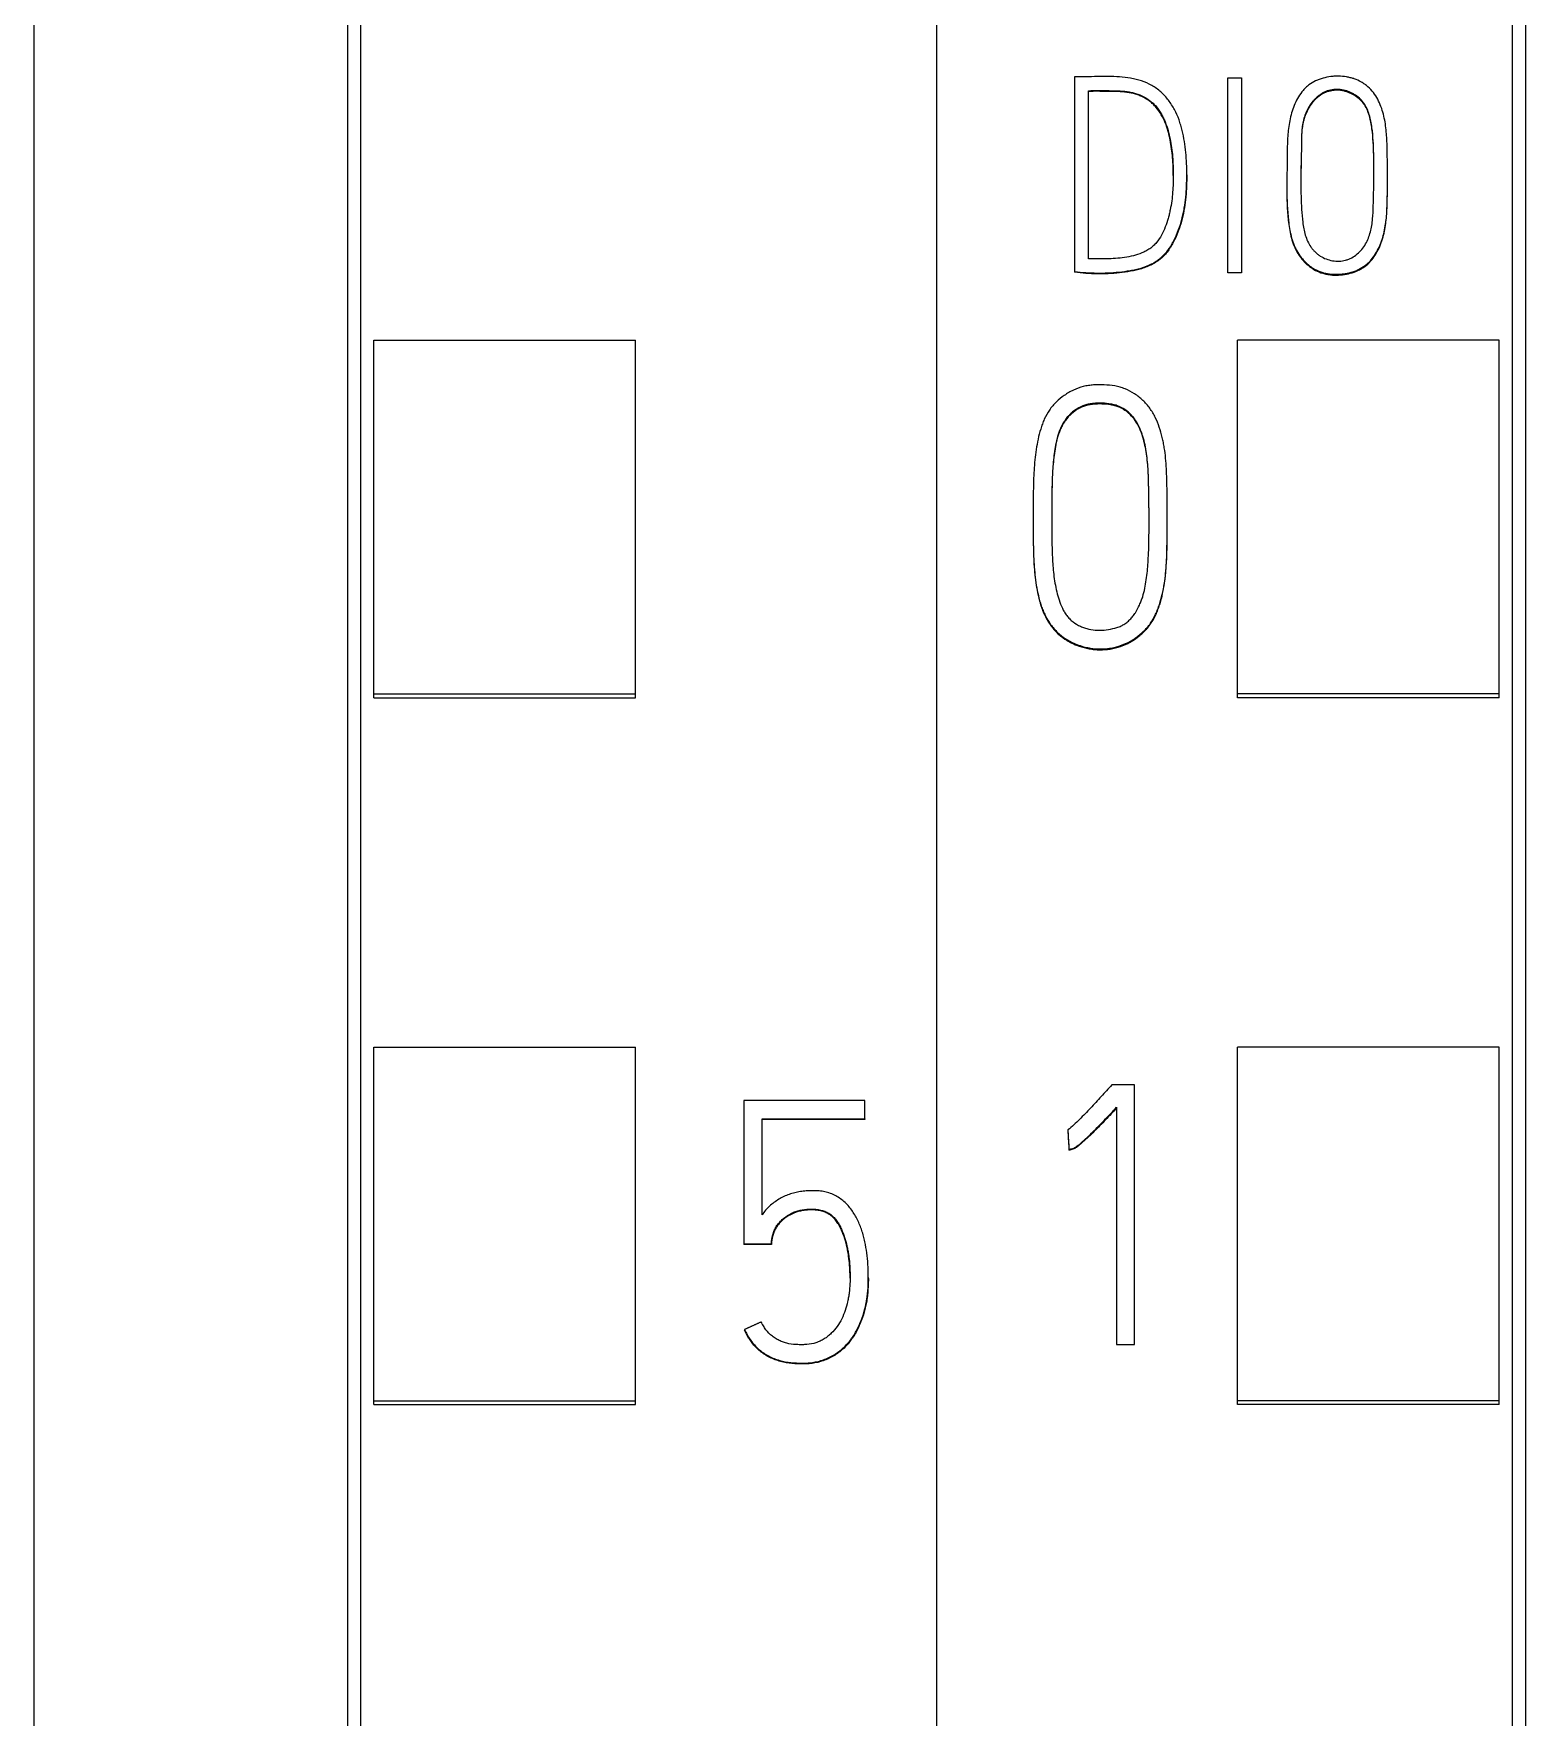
# Model space of a CAD drawing. Header units: millimetres. Extents: x 4134 to 7422, y 1400 to 3585.
# Drawn here: x 6000.95 to 6012.35, y 3330.14 to 3343.01 of the extents above; entities that cross this region are included whole.
import ezdxf

# ---------------------------------------------------------------- set-up
doc = ezdxf.new("R2010")
doc.units = ezdxf.units.MM
doc.layers.add('000-PI-Oprema', color=30, linetype='Continuous', lineweight=5)

# ---------------------------------------------------------------- blocks, each defined once
blk = doc.blocks.new('S7-1500 AI HS - 6ES7531-7NF10-0AB0')
at = {"layer": '000-PI-Oprema', "color": 0, "linetype": 'ByBlock', "lineweight": 0}
for p, q in [((34.8, 134.681), (34.8, 21.262)), ((30.4, 23.585), (30.4, 132.4)), ((30.5, 112.178), (30.5, 114.881)), ((30.5, 114.881), (32.5, 114.881)), ((32.5, 112.178), (32.5, 114.881)), ((30.5, 112.178), (32.5, 112.178)), ((30.5, 112.149), (30.5, 112.178)), ((30.5, 112.149), (32.5, 112.149)), ((32.5, 112.149), (32.5, 112.178)), ((30.5, 106.777), (30.5, 109.479)), ((30.5, 109.479), (32.5, 109.479)), ((32.5, 106.777), (32.5, 109.479)), ((33.327, 109.07), (33.327, 107.976)), ((34.251, 109.07), (33.327, 109.07)), ((34.251, 108.932), (34.251, 109.07)), ((33.466, 108.197), (33.466, 108.932)), ((33.466, 108.932), (34.251, 108.932)), ((34.251, 108.926), (33.466, 108.926)), ((34.251, 108.932), (34.251, 108.926)), ((33.327, 107.976), (33.327, 107.97)), ((33.327, 107.976), (33.538, 107.976)), ((33.538, 107.97), (33.327, 107.97)), ((33.538, 107.976), (33.538, 107.97)), ((34.279, 107.712), (34.279, 107.718)), ((33.333, 107.321), (33.333, 107.315)), ((30.5, 106.749), (30.5, 106.777)), ((30.5, 106.777), (32.5, 106.777)), ((30.5, 106.749), (32.5, 106.749)), ((32.5, 106.749), (32.5, 106.777))]:
    blk.add_line(p, q, dxfattribs=at)
for points, knots in [([(30.3, 23.299), (30.3, 26.64), (30.3, 34.605), (30.3, 47.245), (30.3, 62.731), (30.3, 77.025), (30.3, 91.235), (30.3, 105.802), (30.3, 119.972), (30.3, 129.542), (30.3, 132.586)], [0, 0, 0, 0, 0.091483, 0.21812, 0.346206, 0.515858, 0.610111, 0.736264, 0.916066, 1, 1, 1, 1]), ([(27.9, 129.52), (27.9, 127.497), (27.9, 118.948), (27.9, 105.802), (27.9, 91.235), (27.9, 77.025), (27.9, 62.731), (27.9, 47.245), (27.9, 34.486), (27.9, 25.605), (27.9, 21.348), (27.9, 20.55)], [0, 0, 0, 0, 0.055935, 0.236292, 0.362833, 0.457376, 0.627551, 0.756032, 0.883059, 0.978086, 1, 1, 1, 1]), ([(33.333, 107.321), (33.345, 107.295), (33.359, 107.269), (33.383, 107.233), (33.391, 107.222), (33.41, 107.2), (33.42, 107.189), (33.442, 107.169), (33.453, 107.16), (33.476, 107.143), (33.488, 107.135), (33.513, 107.12), (33.526, 107.113), (33.553, 107.101), (33.566, 107.096), (33.594, 107.087), (33.608, 107.083), (33.636, 107.076), (33.65, 107.073), (33.68, 107.069), (33.694, 107.068), (33.716, 107.066), (33.723, 107.066), (33.738, 107.065), (33.745, 107.065), (33.767, 107.064), (33.782, 107.064), (33.811, 107.065), (33.826, 107.066), (33.855, 107.069), (33.869, 107.072), (33.898, 107.078), (33.912, 107.082), (33.954, 107.095), (33.981, 107.107), (34.02, 107.129), (34.032, 107.137), (34.056, 107.154), (34.067, 107.163), (34.089, 107.182), (34.1, 107.192), (34.12, 107.214), (34.129, 107.225), (34.156, 107.26), (34.172, 107.284), (34.193, 107.322), (34.2, 107.336), (34.212, 107.362), (34.218, 107.376), (34.234, 107.417), (34.243, 107.444), (34.258, 107.5), (34.264, 107.529), (34.27, 107.572), (34.272, 107.586), (34.275, 107.615), (34.276, 107.63), (34.278, 107.674), (34.279, 107.703), (34.278, 107.761), (34.276, 107.819), (34.271, 107.877), (34.263, 107.935), (34.258, 107.963), (34.249, 108.006), (34.245, 108.021), (34.238, 108.049), (34.233, 108.063), (34.22, 108.105), (34.209, 108.132), (34.189, 108.172), (34.182, 108.185), (34.167, 108.21), (34.16, 108.222), (34.134, 108.257), (34.115, 108.279), (34.07, 108.318), (34.046, 108.335), (34.006, 108.354), (33.992, 108.36), (33.964, 108.369), (33.95, 108.372), (33.921, 108.378), (33.906, 108.38), (33.876, 108.382), (33.862, 108.382), (33.832, 108.382), (33.818, 108.381), (33.789, 108.379), (33.774, 108.377), (33.745, 108.373), (33.731, 108.37), (33.702, 108.363), (33.688, 108.358), (33.66, 108.349), (33.646, 108.343), (33.62, 108.331), (33.607, 108.324), (33.582, 108.309), (33.569, 108.3), (33.546, 108.283), (33.534, 108.273), (33.513, 108.253), (33.503, 108.243), (33.484, 108.221), (33.474, 108.209), (33.466, 108.197)], [0, 0, 0, 0, 0.03125, 0.03125, 0.046875, 0.046875, 0.0625, 0.0625, 0.078125, 0.078125, 0.09375, 0.09375, 0.109375, 0.109375, 0.125, 0.125, 0.140625, 0.140625, 0.15625, 0.15625, 0.171875, 0.171875, 0.179687, 0.179687, 0.1875, 0.1875, 0.203125, 0.203125, 0.21875, 0.21875, 0.234375, 0.234375, 0.25, 0.25, 0.28125, 0.28125, 0.296875, 0.296875, 0.3125, 0.3125, 0.328125, 0.328125, 0.34375, 0.34375, 0.375, 0.375, 0.390625, 0.390625, 0.40625, 0.40625, 0.4375, 0.4375, 0.46875, 0.46875, 0.484375, 0.484375, 0.5, 0.5, 0.53125, 0.53125, 0.5625, 0.59375, 0.59375, 0.625, 0.625, 0.640625, 0.640625, 0.65625, 0.65625, 0.6875, 0.6875, 0.703125, 0.703125, 0.71875, 0.71875, 0.75, 0.75, 0.78125, 0.78125, 0.796875, 0.796875, 0.8125, 0.8125, 0.828125, 0.828125, 0.84375, 0.84375, 0.859375, 0.859375, 0.875, 0.875, 0.890625, 0.890625, 0.90625, 0.90625, 0.921875, 0.921875, 0.9375, 0.9375, 0.953125, 0.953125, 0.96875, 0.96875, 0.984375, 0.984375, 1, 1, 1, 1]), ([(33.538, 107.976), (33.539, 107.999), (33.542, 108.022), (33.551, 108.056), (33.555, 108.067), (33.564, 108.088), (33.569, 108.098), (33.582, 108.117), (33.588, 108.127), (33.6, 108.14), (33.604, 108.144), (33.612, 108.153), (33.616, 108.157), (33.637, 108.176), (33.656, 108.189), (33.687, 108.206), (33.697, 108.212), (33.718, 108.221), (33.729, 108.224), (33.762, 108.234), (33.786, 108.238), (33.82, 108.241), (33.832, 108.242), (33.855, 108.241), (33.866, 108.241), (33.901, 108.237), (33.924, 108.233), (33.951, 108.222), (33.957, 108.22), (33.967, 108.215), (33.972, 108.212), (33.987, 108.203), (33.996, 108.196), (34.009, 108.184), (34.013, 108.18), (34.021, 108.172), (34.032, 108.159), (34.042, 108.145), (34.054, 108.125), (34.06, 108.115), (34.07, 108.094), (34.075, 108.084), (34.088, 108.052), (34.096, 108.031), (34.109, 107.987), (34.114, 107.964), (34.121, 107.931), (34.123, 107.919), (34.127, 107.897), (34.132, 107.863), (34.135, 107.829), (34.138, 107.783), (34.139, 107.761), (34.14, 107.693), (34.138, 107.647), (34.131, 107.591), (34.129, 107.579), (34.125, 107.557), (34.123, 107.545), (34.116, 107.511), (34.109, 107.489), (34.095, 107.446), (34.086, 107.424), (34.065, 107.383), (34.053, 107.363), (34.027, 107.326), (34.012, 107.308), (33.987, 107.284), (33.978, 107.276), (33.96, 107.262), (33.951, 107.255), (33.931, 107.243), (33.921, 107.237), (33.9, 107.228), (33.889, 107.223), (33.856, 107.213), (33.833, 107.209), (33.798, 107.206), (33.786, 107.205), (33.763, 107.205), (33.752, 107.205), (33.717, 107.206), (33.694, 107.208), (33.66, 107.215), (33.649, 107.218), (33.627, 107.225), (33.616, 107.229), (33.594, 107.239), (33.584, 107.244), (33.564, 107.256), (33.554, 107.263), (33.527, 107.284), (33.51, 107.3), (33.489, 107.328), (33.483, 107.338), (33.471, 107.358), (33.465, 107.368), (33.46, 107.379)], [0, 0, 0, 0, 0.03125, 0.03125, 0.046875, 0.046875, 0.0625, 0.0625, 0.078125, 0.078125, 0.085937, 0.085937, 0.09375, 0.09375, 0.125, 0.125, 0.140625, 0.140625, 0.15625, 0.15625, 0.1875, 0.1875, 0.203125, 0.203125, 0.21875, 0.21875, 0.25, 0.25, 0.257812, 0.257812, 0.265625, 0.265625, 0.28125, 0.28125, 0.289062, 0.289062, 0.296875, 0.3125, 0.3125, 0.328125, 0.328125, 0.34375, 0.34375, 0.375, 0.375, 0.40625, 0.40625, 0.421875, 0.421875, 0.4375, 0.46875, 0.46875, 0.5, 0.5, 0.5625, 0.5625, 0.578125, 0.578125, 0.59375, 0.59375, 0.625, 0.625, 0.65625, 0.65625, 0.6875, 0.6875, 0.71875, 0.71875, 0.734375, 0.734375, 0.75, 0.75, 0.765625, 0.765625, 0.78125, 0.78125, 0.8125, 0.8125, 0.828125, 0.828125, 0.84375, 0.84375, 0.875, 0.875, 0.890625, 0.890625, 0.90625, 0.90625, 0.921875, 0.921875, 0.9375, 0.9375, 0.96875, 0.96875, 0.984375, 0.984375, 1, 1, 1, 1]), ([(34.139, 107.713), (34.139, 107.718), (34.139, 107.723), (34.139, 107.751), (34.138, 107.773), (34.135, 107.819), (34.133, 107.841), (34.125, 107.909), (34.117, 107.954), (34.097, 108.02), (34.09, 108.042), (34.072, 108.085), (34.062, 108.105), (34.044, 108.135), (34.038, 108.144), (34.023, 108.163), (34.016, 108.172), (33.999, 108.187), (33.99, 108.195), (33.975, 108.204), (33.97, 108.207), (33.959, 108.213), (33.954, 108.215), (33.938, 108.221), (33.927, 108.225), (33.904, 108.23), (33.892, 108.232), (33.869, 108.234), (33.857, 108.235), (33.834, 108.235), (33.823, 108.235), (33.799, 108.233), (33.788, 108.232), (33.765, 108.228), (33.731, 108.22), (33.699, 108.207), (33.668, 108.19), (33.658, 108.184), (33.639, 108.17), (33.63, 108.163), (33.613, 108.148), (33.605, 108.139), (33.593, 108.126), (33.589, 108.121), (33.582, 108.112), (33.579, 108.107), (33.57, 108.093), (33.564, 108.082), (33.555, 108.061), (33.551, 108.05), (33.542, 108.016), (33.539, 107.993), (33.538, 107.97)], [0, 0, 0, 0, 0.013624, 0.013624, 0.075273, 0.075273, 0.136921, 0.136921, 0.260218, 0.260218, 0.321867, 0.321867, 0.383515, 0.383515, 0.414339, 0.414339, 0.445164, 0.445164, 0.475988, 0.475988, 0.4914, 0.4914, 0.506812, 0.506812, 0.537636, 0.537636, 0.568461, 0.568461, 0.599285, 0.599285, 0.630109, 0.630109, 0.660933, 0.660933, 0.691758, 0.753406, 0.753406, 0.78423, 0.78423, 0.815055, 0.815055, 0.845879, 0.845879, 0.861291, 0.861291, 0.876703, 0.876703, 0.907527, 0.907527, 0.938352, 0.938352, 1, 1, 1, 1]), ([(34.279, 107.712), (34.279, 107.69), (34.278, 107.669), (34.276, 107.619), (34.273, 107.59), (34.267, 107.547), (34.265, 107.532), (34.26, 107.504), (34.256, 107.489), (34.246, 107.447), (34.237, 107.419), (34.216, 107.364), (34.204, 107.337), (34.177, 107.285), (34.161, 107.261), (34.135, 107.226), (34.126, 107.214), (34.106, 107.193), (34.096, 107.182), (34.063, 107.152), (34.04, 107.135), (34.002, 107.112), (33.989, 107.105), (33.962, 107.093), (33.948, 107.087), (33.907, 107.073), (33.878, 107.066), (33.834, 107.06), (33.819, 107.059), (33.79, 107.058), (33.775, 107.058), (33.746, 107.059), (33.731, 107.059), (33.702, 107.061), (33.688, 107.062), (33.658, 107.066), (33.644, 107.068), (33.615, 107.075), (33.601, 107.079), (33.573, 107.087), (33.559, 107.093), (33.532, 107.104), (33.519, 107.111), (33.493, 107.126), (33.481, 107.134), (33.457, 107.151), (33.445, 107.161), (33.423, 107.18), (33.413, 107.191), (33.394, 107.213), (33.385, 107.225), (33.359, 107.262), (33.345, 107.288), (33.333, 107.315)], [0, 0, 0, 0, 0.044434, 0.044434, 0.104157, 0.104157, 0.134018, 0.134018, 0.16388, 0.16388, 0.223602, 0.223602, 0.283325, 0.283325, 0.343048, 0.343048, 0.37291, 0.37291, 0.402771, 0.402771, 0.462494, 0.462494, 0.492355, 0.492355, 0.522217, 0.522217, 0.58194, 0.58194, 0.611801, 0.611801, 0.641663, 0.641663, 0.671524, 0.671524, 0.701386, 0.701386, 0.731247, 0.731247, 0.761108, 0.761108, 0.79097, 0.79097, 0.820831, 0.820831, 0.850693, 0.850693, 0.880554, 0.880554, 0.910416, 0.910416, 0.940277, 0.940277, 1, 1, 1, 1])]:
    blk.add_open_spline(points, degree=3, knots=knots, dxfattribs=at)
blk.add_rational_spline([(33.46, 107.379), (33.397, 107.35), (33.333, 107.321)], [0.500000038028, 0.499999961972, 0.500000038028], degree=2, dxfattribs=at)
blk = doc.blocks.new('SIMATIC S7-1500 TM COUNT - 6ES7550-1AA01-0AB0')
at = {"color": 0, "linetype": 'ByBlock', "lineweight": 0}
for p, q in [((0, -12.319), (0, -125.738)), ((4.4, -14.6), (4.4, -123.415)), ((1.055, -30.106), (1.055, -31.593)), ((1.161, -31.496), (1.161, -30.212)), ((2.227, -31.604), (2.227, -30.114)), ((2.227, -30.114), (2.331, -30.114)), ((2.331, -30.114), (2.331, -31.604)), ((1.912, -30.856), (1.912, -30.85)), ((2.677, -30.955), (2.677, -30.961)), ((3.446, -30.932), (3.446, -30.925)), ((1.055, -31.593), (1.055, -31.599)), ((2.331, -31.604), (2.227, -31.604)), ((2.3, -34.822), (2.3, -32.119)), ((4.3, -32.119), (2.3, -32.119)), ((4.3, -34.822), (4.3, -32.119)), ((1.762, -33.416), (1.762, -33.41)), ((0.739, -33.581), (0.739, -33.587)), ((2.3, -34.851), (2.3, -34.822)), ((4.3, -34.822), (2.3, -34.822)), ((4.3, -34.851), (2.3, -34.851)), ((4.3, -34.851), (4.3, -34.822)), ((2.3, -40.223), (2.3, -37.521)), ((4.3, -37.521), (2.3, -37.521)), ((4.3, -40.223), (4.3, -37.521)), ((1.514, -37.81), (1.339, -37.81)), ((1.514, -39.794), (1.514, -37.81)), ((1.375, -37.981), (1.375, -39.794)), ((1.003, -38.154), (1.003, -38.16)), ((1.012, -38.301), (1.012, -38.308)), ((1.375, -39.794), (1.514, -39.794)), ((2.3, -40.251), (2.3, -40.223)), ((4.3, -40.223), (2.3, -40.223)), ((4.3, -40.251), (2.3, -40.251)), ((4.3, -40.251), (4.3, -40.223))]:
    blk.add_line(p, q, dxfattribs=at)
for points in [[(1.003, -38.154, 0), (1.004, -38.157, 0), (1.004, -38.16, 0), (1.004, -38.163, 0), (1.004, -38.166, 0), (1.004, -38.169, 0), (1.004, -38.172, 0), (1.005, -38.175, 0), (1.005, -38.178, 0), (1.005, -38.181, 0), (1.005, -38.184, 0), (1.005, -38.187, 0), (1.005, -38.19, 0), (1.006, -38.193, 0), (1.006, -38.195, 0), (1.006, -38.198, 0), (1.006, -38.201, 0), (1.006, -38.204, 0), (1.006, -38.207, 0), (1.007, -38.21, 0), (1.007, -38.213, 0), (1.007, -38.216, 0), (1.007, -38.219, 0), (1.007, -38.222, 0), (1.008, -38.225, 0), (1.008, -38.228, 0), (1.008, -38.231, 0), (1.008, -38.234, 0), (1.008, -38.237, 0), (1.008, -38.24, 0), (1.009, -38.243, 0), (1.009, -38.245, 0), (1.009, -38.248, 0), (1.009, -38.251, 0), (1.009, -38.254, 0), (1.009, -38.257, 0), (1.01, -38.26, 0), (1.01, -38.263, 0), (1.01, -38.266, 0), (1.01, -38.269, 0), (1.01, -38.272, 0), (1.01, -38.275, 0), (1.011, -38.278, 0), (1.011, -38.281, 0), (1.011, -38.284, 0), (1.011, -38.287, 0), (1.011, -38.29, 0), (1.012, -38.293, 0), (1.012, -38.295, 0), (1.012, -38.298, 0), (1.012, -38.301, 0)], [(1.003, -38.16, 0), (1.004, -38.163, 0), (1.004, -38.166, 0), (1.004, -38.169, 0), (1.004, -38.172, 0), (1.004, -38.175, 0), (1.004, -38.178, 0), (1.005, -38.181, 0), (1.005, -38.184, 0), (1.005, -38.187, 0), (1.005, -38.19, 0), (1.005, -38.193, 0), (1.005, -38.196, 0), (1.006, -38.199, 0), (1.006, -38.202, 0), (1.006, -38.205, 0), (1.006, -38.208, 0), (1.006, -38.21, 0), (1.006, -38.213, 0), (1.007, -38.216, 0), (1.007, -38.219, 0), (1.007, -38.222, 0), (1.007, -38.225, 0), (1.007, -38.228, 0), (1.008, -38.231, 0), (1.008, -38.234, 0), (1.008, -38.237, 0), (1.008, -38.24, 0), (1.008, -38.243, 0), (1.008, -38.246, 0), (1.009, -38.249, 0), (1.009, -38.252, 0), (1.009, -38.255, 0), (1.009, -38.258, 0), (1.009, -38.26, 0), (1.009, -38.263, 0), (1.01, -38.266, 0), (1.01, -38.269, 0), (1.01, -38.272, 0), (1.01, -38.275, 0), (1.01, -38.278, 0), (1.01, -38.281, 0), (1.011, -38.284, 0), (1.011, -38.287, 0), (1.011, -38.29, 0), (1.011, -38.293, 0), (1.011, -38.296, 0), (1.012, -38.299, 0), (1.012, -38.302, 0), (1.012, -38.305, 0), (1.012, -38.308, 0)]]:
    blk.add_polyline3d(points, dxfattribs=at)
for points, knots in [([(4.5, -14.414), (4.5, -17.458), (4.5, -27.028), (4.5, -41.198), (4.5, -55.765), (4.5, -69.975), (4.5, -84.269), (4.5, -99.755), (4.5, -112.395), (4.5, -120.36), (4.5, -123.701)], [0, 0, 0, 0, 0.083934, 0.263736, 0.389889, 0.484142, 0.653794, 0.78188, 0.908517, 1, 1, 1, 1]), ([(1.055, -31.593), (1.112, -31.601), (1.169, -31.605), (1.282, -31.606), (1.338, -31.604), (1.423, -31.595), (1.451, -31.591), (1.493, -31.584), (1.507, -31.581), (1.535, -31.575), (1.549, -31.572), (1.59, -31.559), (1.617, -31.549), (1.655, -31.53), (1.667, -31.523), (1.685, -31.511), (1.691, -31.507), (1.703, -31.498), (1.708, -31.494), (1.736, -31.47), (1.755, -31.449), (1.78, -31.415), (1.788, -31.402), (1.803, -31.378), (1.809, -31.365), (1.842, -31.301), (1.861, -31.248), (1.879, -31.179), (1.882, -31.165), (1.888, -31.137), (1.896, -31.095), (1.902, -31.053), (1.91, -30.968), (1.912, -30.912), (1.913, -30.826), (1.912, -30.798), (1.91, -30.741), (1.908, -30.713), (1.902, -30.656), (1.899, -30.628), (1.89, -30.572), (1.884, -30.544), (1.874, -30.503), (1.87, -30.489), (1.862, -30.461), (1.858, -30.448), (1.843, -30.408), (1.832, -30.382), (1.812, -30.344), (1.804, -30.332), (1.789, -30.308), (1.781, -30.296), (1.755, -30.262), (1.736, -30.241), (1.704, -30.212), (1.692, -30.203), (1.669, -30.186), (1.657, -30.179), (1.62, -30.158), (1.594, -30.147), (1.553, -30.133), (1.539, -30.129), (1.511, -30.122), (1.497, -30.12), (1.455, -30.112), (1.427, -30.109), (1.37, -30.105), (1.342, -30.104), (1.284, -30.104), (1.256, -30.104), (1.199, -30.105), (1.17, -30.105), (1.113, -30.105), (1.084, -30.105), (1.055, -30.106)], [0, 0, 0, 0, 0.0625, 0.0625, 0.125, 0.125, 0.15625, 0.15625, 0.171875, 0.171875, 0.1875, 0.1875, 0.21875, 0.21875, 0.234375, 0.234375, 0.242188, 0.242188, 0.25, 0.25, 0.28125, 0.28125, 0.296875, 0.296875, 0.3125, 0.3125, 0.375, 0.375, 0.390625, 0.390625, 0.40625, 0.4375, 0.4375, 0.5, 0.5, 0.53125, 0.53125, 0.5625, 0.5625, 0.59375, 0.59375, 0.625, 0.625, 0.640625, 0.640625, 0.65625, 0.65625, 0.6875, 0.6875, 0.703125, 0.703125, 0.71875, 0.71875, 0.75, 0.75, 0.765625, 0.765625, 0.78125, 0.78125, 0.8125, 0.8125, 0.828125, 0.828125, 0.84375, 0.84375, 0.875, 0.875, 0.90625, 0.90625, 0.9375, 0.9375, 0.96875, 0.96875, 1, 1, 1, 1]), ([(3.191, -30.121), (3.211, -30.128), (3.229, -30.136), (3.256, -30.152), (3.264, -30.157), (3.281, -30.169), (3.289, -30.175), (3.312, -30.196), (3.326, -30.211), (3.351, -30.243), (3.362, -30.26), (3.381, -30.296), (3.389, -30.315), (3.404, -30.353), (3.41, -30.372), (3.425, -30.431), (3.438, -30.511), (3.442, -30.59), (3.444, -30.67), (3.445, -30.71), (3.446, -30.791), (3.446, -30.831), (3.446, -30.911), (3.446, -30.951), (3.445, -31.031), (3.444, -31.071), (3.441, -31.151), (3.438, -31.191), (3.429, -31.251), (3.425, -31.27), (3.417, -31.31), (3.412, -31.329), (3.399, -31.367), (3.392, -31.386), (3.376, -31.423), (3.366, -31.441), (3.345, -31.475), (3.334, -31.491), (3.314, -31.513), (3.307, -31.521), (3.292, -31.535), (3.284, -31.541), (3.26, -31.559), (3.243, -31.57), (3.216, -31.583), (3.206, -31.587), (3.187, -31.594), (3.178, -31.597), (3.149, -31.605), (3.129, -31.609), (3.099, -31.613), (3.089, -31.614), (3.068, -31.615), (3.038, -31.616), (3.008, -31.613), (2.978, -31.608), (2.968, -31.606), (2.949, -31.601), (2.939, -31.598), (2.911, -31.587), (2.893, -31.578), (2.867, -31.562), (2.859, -31.556), (2.843, -31.543), (2.827, -31.531), (2.813, -31.516), (2.799, -31.502), (2.793, -31.494), (2.774, -31.47), (2.763, -31.453), (2.748, -31.427), (2.744, -31.418), (2.735, -31.4), (2.731, -31.39), (2.721, -31.362), (2.715, -31.343), (2.7, -31.285), (2.694, -31.245), (2.68, -31.125), (2.677, -31.045), (2.677, -30.885), (2.679, -30.805), (2.68, -30.685), (2.68, -30.645), (2.683, -30.565), (2.686, -30.525), (2.695, -30.466), (2.699, -30.446), (2.707, -30.407), (2.712, -30.387), (2.724, -30.349), (2.731, -30.33), (2.747, -30.294), (2.756, -30.275), (2.777, -30.241), (2.789, -30.225), (2.808, -30.202), (2.815, -30.194), (2.83, -30.18), (2.838, -30.174), (2.861, -30.156), (2.879, -30.146), (2.906, -30.133), (2.915, -30.129), (2.934, -30.122), (2.944, -30.119), (2.973, -30.111), (2.993, -30.107), (3.023, -30.103), (3.033, -30.102), (3.053, -30.101), (3.063, -30.101), (3.093, -30.101), (3.113, -30.103), (3.143, -30.108), (3.152, -30.11), (3.167, -30.114), (3.174, -30.116), (3.182, -30.118), (3.187, -30.119), (3.189, -30.12), (3.191, -30.121)], [0, 0, 0, 0, 0.015625, 0.015625, 0.023438, 0.023438, 0.03125, 0.03125, 0.046875, 0.046875, 0.0625, 0.0625, 0.078125, 0.078125, 0.09375, 0.09375, 0.125, 0.15625, 0.15625, 0.1875, 0.1875, 0.21875, 0.21875, 0.25, 0.25, 0.28125, 0.28125, 0.3125, 0.3125, 0.328125, 0.328125, 0.34375, 0.34375, 0.359375, 0.359375, 0.375, 0.375, 0.390625, 0.390625, 0.398438, 0.398438, 0.40625, 0.40625, 0.421875, 0.421875, 0.429688, 0.429688, 0.4375, 0.4375, 0.453125, 0.453125, 0.460938, 0.460938, 0.46875, 0.484375, 0.484375, 0.492188, 0.492188, 0.5, 0.5, 0.515625, 0.515625, 0.523438, 0.523438, 0.53125, 0.539063, 0.539063, 0.546875, 0.546875, 0.5625, 0.5625, 0.570313, 0.570313, 0.578125, 0.578125, 0.59375, 0.59375, 0.625, 0.625, 0.6875, 0.6875, 0.75, 0.75, 0.78125, 0.78125, 0.8125, 0.8125, 0.828125, 0.828125, 0.84375, 0.84375, 0.859375, 0.859375, 0.875, 0.875, 0.890625, 0.890625, 0.898438, 0.898438, 0.90625, 0.90625, 0.921875, 0.921875, 0.929687, 0.929687, 0.9375, 0.9375, 0.953125, 0.953125, 0.960937, 0.960937, 0.96875, 0.96875, 0.984375, 0.984375, 0.992187, 0.992187, 0.996094, 0.998047, 0.998047, 1, 1, 1, 1]), ([(1.161, -30.212), (1.207, -30.21), (1.253, -30.21), (1.311, -30.211), (1.322, -30.212), (1.345, -30.212), (1.38, -30.213), (1.414, -30.214), (1.448, -30.218), (1.46, -30.219), (1.482, -30.223), (1.494, -30.226), (1.527, -30.234), (1.548, -30.242), (1.59, -30.261), (1.61, -30.272), (1.637, -30.293), (1.646, -30.3), (1.663, -30.316), (1.671, -30.324), (1.693, -30.351), (1.706, -30.37), (1.723, -30.399), (1.728, -30.409), (1.738, -30.43), (1.743, -30.44), (1.764, -30.493), (1.776, -30.537), (1.789, -30.604), (1.793, -30.626), (1.799, -30.672), (1.802, -30.694), (1.807, -30.762), (1.809, -30.807), (1.809, -30.875), (1.809, -30.897), (1.807, -30.942), (1.806, -30.965), (1.801, -31.032), (1.795, -31.077), (1.783, -31.133), (1.781, -31.144), (1.776, -31.166), (1.773, -31.177), (1.763, -31.21), (1.756, -31.232), (1.739, -31.275), (1.73, -31.296), (1.708, -31.336), (1.695, -31.355), (1.677, -31.378), (1.673, -31.382), (1.665, -31.39), (1.661, -31.394), (1.648, -31.406), (1.639, -31.413), (1.621, -31.426), (1.611, -31.432), (1.59, -31.443), (1.58, -31.448), (1.548, -31.461), (1.526, -31.468), (1.482, -31.479), (1.459, -31.483), (1.414, -31.49), (1.391, -31.492), (1.345, -31.496), (1.322, -31.497), (1.276, -31.498), (1.253, -31.498), (1.207, -31.498), (1.184, -31.497), (1.161, -31.496)], [0, 0, 0, 0, 0.0625, 0.0625, 0.078125, 0.078125, 0.09375, 0.125, 0.125, 0.140625, 0.140625, 0.15625, 0.15625, 0.1875, 0.1875, 0.21875, 0.21875, 0.234375, 0.234375, 0.25, 0.25, 0.28125, 0.28125, 0.296875, 0.296875, 0.3125, 0.3125, 0.375, 0.375, 0.40625, 0.40625, 0.4375, 0.4375, 0.5, 0.5, 0.53125, 0.53125, 0.5625, 0.5625, 0.625, 0.625, 0.640625, 0.640625, 0.65625, 0.65625, 0.6875, 0.6875, 0.71875, 0.71875, 0.75, 0.75, 0.757813, 0.757813, 0.765625, 0.765625, 0.78125, 0.78125, 0.796875, 0.796875, 0.8125, 0.8125, 0.84375, 0.84375, 0.875, 0.875, 0.90625, 0.90625, 0.9375, 0.9375, 0.96875, 0.96875, 1, 1, 1, 1]), ([(1.809, -30.86), (1.809, -30.838), (1.809, -30.815), (1.807, -30.77), (1.806, -30.747), (1.802, -30.702), (1.799, -30.679), (1.793, -30.634), (1.79, -30.612), (1.781, -30.567), (1.776, -30.545), (1.763, -30.501), (1.756, -30.479), (1.739, -30.437), (1.729, -30.416), (1.706, -30.376), (1.693, -30.357), (1.671, -30.331), (1.663, -30.323), (1.647, -30.307), (1.638, -30.299), (1.61, -30.279), (1.59, -30.267), (1.559, -30.253), (1.548, -30.248), (1.527, -30.241), (1.516, -30.237), (1.483, -30.229), (1.46, -30.225), (1.415, -30.22), (1.391, -30.219), (1.357, -30.218), (1.345, -30.218), (1.322, -30.218), (1.311, -30.218), (1.253, -30.217), (1.208, -30.216), (1.161, -30.218)], [0, 0, 0, 0, 0.061092, 0.061092, 0.123686, 0.123686, 0.186279, 0.186279, 0.248873, 0.248873, 0.311467, 0.311467, 0.374061, 0.374061, 0.436655, 0.436655, 0.499249, 0.499249, 0.530546, 0.530546, 0.561843, 0.561843, 0.624437, 0.624437, 0.655734, 0.655734, 0.687031, 0.687031, 0.749624, 0.749624, 0.812218, 0.812218, 0.843515, 0.843515, 0.874812, 0.874812, 1, 1, 1, 1]), ([(3.265, -30.307), (3.275, -30.321), (3.283, -30.335), (3.297, -30.365), (3.303, -30.381), (3.312, -30.413), (3.316, -30.429), (3.323, -30.462), (3.325, -30.479), (3.332, -30.528), (3.335, -30.561), (3.339, -30.627), (3.34, -30.661), (3.342, -30.76), (3.342, -30.827), (3.341, -30.96), (3.34, -31.026), (3.337, -31.126), (3.335, -31.159), (3.331, -31.209), (3.329, -31.225), (3.323, -31.258), (3.32, -31.275), (3.311, -31.307), (3.306, -31.323), (3.294, -31.354), (3.287, -31.369), (3.27, -31.398), (3.26, -31.412), (3.239, -31.437), (3.227, -31.449), (3.201, -31.471), (3.188, -31.481), (3.166, -31.493), (3.158, -31.496), (3.142, -31.503), (3.134, -31.505), (3.11, -31.512), (3.093, -31.514), (3.059, -31.515), (3.043, -31.514), (3.009, -31.508), (2.993, -31.504), (2.962, -31.492), (2.947, -31.484), (2.926, -31.471), (2.919, -31.466), (2.905, -31.455), (2.893, -31.444), (2.881, -31.432), (2.87, -31.419), (2.865, -31.413), (2.851, -31.392), (2.843, -31.378), (2.829, -31.347), (2.823, -31.331), (2.809, -31.283), (2.803, -31.251), (2.79, -31.152), (2.787, -31.086), (2.784, -30.953), (2.784, -30.887), (2.786, -30.754), (2.788, -30.688), (2.789, -30.605), (2.789, -30.588), (2.79, -30.555), (2.79, -30.538), (2.794, -30.489), (2.798, -30.456), (2.81, -30.416), (2.813, -30.408), (2.818, -30.393), (2.821, -30.385), (2.831, -30.362), (2.839, -30.348), (2.856, -30.32), (2.865, -30.306), (2.881, -30.287), (2.887, -30.281), (2.899, -30.269), (2.911, -30.257), (2.924, -30.247), (2.938, -30.238), (2.945, -30.233), (2.967, -30.221), (2.982, -30.215), (3.014, -30.206), (3.031, -30.203), (3.064, -30.202), (3.081, -30.203), (3.114, -30.208), (3.131, -30.212), (3.154, -30.221), (3.162, -30.224), (3.177, -30.232), (3.184, -30.236), (3.206, -30.248), (3.219, -30.258), (3.238, -30.275), (3.243, -30.281), (3.252, -30.29), (3.255, -30.294), (3.26, -30.3), (3.262, -30.303), (3.265, -30.307)], [0, 0, 0, 0, 0.015625, 0.015625, 0.03125, 0.03125, 0.046875, 0.046875, 0.0625, 0.0625, 0.09375, 0.09375, 0.125, 0.125, 0.1875, 0.1875, 0.25, 0.25, 0.28125, 0.28125, 0.296875, 0.296875, 0.3125, 0.3125, 0.328125, 0.328125, 0.34375, 0.34375, 0.359375, 0.359375, 0.375, 0.375, 0.390625, 0.390625, 0.398437, 0.398437, 0.40625, 0.40625, 0.421875, 0.421875, 0.4375, 0.4375, 0.453125, 0.453125, 0.46875, 0.46875, 0.476562, 0.476562, 0.484375, 0.492187, 0.492187, 0.5, 0.5, 0.515625, 0.515625, 0.53125, 0.53125, 0.5625, 0.5625, 0.625, 0.625, 0.6875, 0.6875, 0.75, 0.75, 0.765625, 0.765625, 0.78125, 0.78125, 0.8125, 0.8125, 0.820312, 0.820312, 0.828125, 0.828125, 0.84375, 0.84375, 0.859375, 0.859375, 0.867187, 0.867187, 0.875, 0.882812, 0.882812, 0.890625, 0.890625, 0.90625, 0.90625, 0.921875, 0.921875, 0.9375, 0.9375, 0.953125, 0.953125, 0.960937, 0.960937, 0.96875, 0.96875, 0.984375, 0.984375, 0.992188, 0.992188, 0.996094, 0.996094, 1, 1, 1, 1]), ([(3.265, -30.313), (3.255, -30.3), (3.244, -30.287), (3.226, -30.271), (3.22, -30.265), (3.206, -30.256), (3.199, -30.251), (3.178, -30.238), (3.163, -30.231), (3.14, -30.222), (3.132, -30.219), (3.116, -30.215), (3.108, -30.213), (3.083, -30.209), (3.067, -30.208), (3.042, -30.209), (3.034, -30.21), (3.017, -30.212), (3.009, -30.214), (2.993, -30.218), (2.985, -30.22), (2.97, -30.226), (2.962, -30.23), (2.94, -30.241), (2.927, -30.251), (2.908, -30.267), (2.901, -30.272), (2.89, -30.284), (2.884, -30.29), (2.868, -30.309), (2.858, -30.322), (2.841, -30.35), (2.833, -30.365), (2.82, -30.395), (2.814, -30.41), (2.807, -30.434), (2.805, -30.442), (2.801, -30.458), (2.799, -30.466), (2.795, -30.491), (2.789, -30.54), (2.789, -30.589), (2.788, -30.654), (2.788, -30.687), (2.786, -30.753), (2.785, -30.785), (2.784, -30.846), (2.784, -30.874), (2.784, -30.903)], [0, 0, 0, 0, 0.046038, 0.046038, 0.069058, 0.069058, 0.092077, 0.092077, 0.138115, 0.138115, 0.161134, 0.161134, 0.184154, 0.184154, 0.230192, 0.230192, 0.253211, 0.253211, 0.27623, 0.27623, 0.29925, 0.29925, 0.322269, 0.322269, 0.368307, 0.368307, 0.391326, 0.391326, 0.414346, 0.414346, 0.460384, 0.460384, 0.506422, 0.506422, 0.552461, 0.552461, 0.57548, 0.57548, 0.598499, 0.598499, 0.644538, 0.736614, 0.736614, 0.828691, 0.828691, 0.920768, 0.920768, 1, 1, 1, 1]), ([(3.342, -30.831), (3.342, -30.789), (3.342, -30.747), (3.34, -30.671), (3.339, -30.638), (3.335, -30.571), (3.332, -30.537), (3.323, -30.47), (3.318, -30.437), (3.303, -30.388), (3.297, -30.372), (3.287, -30.349), (3.281, -30.338), (3.273, -30.325), (3.27, -30.32), (3.267, -30.317), (3.266, -30.315), (3.265, -30.313)], [0, 0, 0, 0, 0.238095, 0.238095, 0.428571, 0.428571, 0.619048, 0.619048, 0.809524, 0.809524, 0.904762, 0.904762, 0.952381, 0.97619, 0.988095, 0.988095, 1, 1, 1, 1]), ([(1.912, -30.856), (1.912, -30.912), (1.91, -30.968), (1.9, -31.08), (1.891, -31.136), (1.874, -31.205), (1.87, -31.219), (1.862, -31.246), (1.857, -31.26), (1.842, -31.301), (1.831, -31.327), (1.812, -31.366), (1.806, -31.378), (1.791, -31.403), (1.783, -31.416), (1.759, -31.451), (1.74, -31.472), (1.713, -31.496), (1.707, -31.501), (1.696, -31.51), (1.678, -31.522), (1.66, -31.533), (1.634, -31.546), (1.621, -31.552), (1.594, -31.563), (1.58, -31.568), (1.539, -31.581), (1.511, -31.587), (1.455, -31.597), (1.427, -31.601), (1.37, -31.607), (1.341, -31.609), (1.284, -31.612), (1.255, -31.612), (1.17, -31.611), (1.112, -31.607), (1.055, -31.599)], [0, 0, 0, 0, 0.124069, 0.124069, 0.249202, 0.249202, 0.280486, 0.280486, 0.311769, 0.311769, 0.374335, 0.374335, 0.405618, 0.405618, 0.436902, 0.436902, 0.499468, 0.499468, 0.51511, 0.51511, 0.530751, 0.562035, 0.562035, 0.593318, 0.593318, 0.624601, 0.624601, 0.687168, 0.687168, 0.749734, 0.749734, 0.812301, 0.812301, 0.874867, 0.874867, 1, 1, 1, 1]), ([(2.677, -30.961), (2.677, -30.967), (2.677, -30.973), (2.677, -31.02), (2.678, -31.06), (2.682, -31.14), (2.685, -31.18), (2.693, -31.24), (2.696, -31.26), (2.703, -31.299), (2.707, -31.319), (2.723, -31.377), (2.737, -31.415), (2.762, -31.458), (2.768, -31.467), (2.78, -31.483), (2.786, -31.491), (2.805, -31.514), (2.819, -31.529), (2.841, -31.548), (2.849, -31.555), (2.866, -31.567), (2.874, -31.572), (2.9, -31.588), (2.918, -31.596), (2.947, -31.606), (2.957, -31.609), (2.977, -31.614), (2.987, -31.616), (3.017, -31.62), (3.037, -31.622), (3.078, -31.621), (3.098, -31.62), (3.138, -31.614), (3.157, -31.609), (3.196, -31.597), (3.215, -31.59), (3.242, -31.576), (3.251, -31.571), (3.268, -31.56), (3.276, -31.554), (3.3, -31.535), (3.314, -31.52), (3.339, -31.489), (3.351, -31.472), (3.371, -31.438), (3.38, -31.42), (3.396, -31.383), (3.403, -31.364), (3.414, -31.325), (3.419, -31.306), (3.427, -31.267), (3.437, -31.208), (3.441, -31.148), (3.445, -31.069), (3.445, -31.029), (3.446, -30.97), (3.446, -30.951), (3.446, -30.932)], [0, 0, 0, 0, 0.010152, 0.010152, 0.078514, 0.078514, 0.146876, 0.146876, 0.181057, 0.181057, 0.215238, 0.215238, 0.2836, 0.2836, 0.30069, 0.30069, 0.317781, 0.317781, 0.351962, 0.351962, 0.369053, 0.369053, 0.386143, 0.386143, 0.420324, 0.420324, 0.437415, 0.437415, 0.454505, 0.454505, 0.488686, 0.488686, 0.522867, 0.522867, 0.557048, 0.557048, 0.591229, 0.591229, 0.60832, 0.60832, 0.62541, 0.62541, 0.659591, 0.659591, 0.693772, 0.693772, 0.727953, 0.727953, 0.762134, 0.762134, 0.796315, 0.796315, 0.830496, 0.898858, 0.898858, 0.96722, 0.96722, 1, 1, 1, 1]), ([(1.281, -32.46), (1.309, -32.461), (1.336, -32.464), (1.376, -32.471), (1.389, -32.474), (1.415, -32.481), (1.428, -32.486), (1.466, -32.501), (1.49, -32.513), (1.524, -32.535), (1.535, -32.543), (1.556, -32.56), (1.567, -32.569), (1.596, -32.597), (1.614, -32.617), (1.638, -32.65), (1.645, -32.662), (1.659, -32.685), (1.666, -32.697), (1.684, -32.733), (1.694, -32.758), (1.711, -32.809), (1.718, -32.835), (1.728, -32.875), (1.731, -32.888), (1.736, -32.914), (1.743, -32.954), (1.748, -32.994), (1.756, -33.074), (1.758, -33.127), (1.763, -33.288), (1.762, -33.395), (1.762, -33.609), (1.763, -33.716), (1.755, -33.849), (1.753, -33.876), (1.748, -33.929), (1.745, -33.956), (1.732, -34.035), (1.72, -34.087), (1.699, -34.151), (1.695, -34.163), (1.685, -34.188), (1.68, -34.201), (1.663, -34.237), (1.65, -34.26), (1.627, -34.293), (1.619, -34.304), (1.601, -34.324), (1.592, -34.334), (1.563, -34.362), (1.542, -34.379), (1.509, -34.402), (1.498, -34.409), (1.475, -34.423), (1.463, -34.429), (1.426, -34.446), (1.401, -34.455), (1.362, -34.466), (1.349, -34.469), (1.322, -34.473), (1.309, -34.475), (1.269, -34.479), (1.242, -34.479), (1.202, -34.476), (1.188, -34.474), (1.162, -34.47), (1.148, -34.467), (1.109, -34.458), (1.084, -34.449), (1.047, -34.434), (1.035, -34.428), (1.011, -34.415), (0.999, -34.409), (0.965, -34.387), (0.944, -34.37), (0.915, -34.343), (0.906, -34.333), (0.888, -34.313), (0.88, -34.302), (0.856, -34.269), (0.843, -34.246), (0.825, -34.21), (0.819, -34.198), (0.809, -34.173), (0.804, -34.161), (0.791, -34.123), (0.784, -34.097), (0.772, -34.045), (0.767, -34.019), (0.758, -33.966), (0.755, -33.94), (0.746, -33.86), (0.743, -33.806), (0.737, -33.646), (0.739, -33.54), (0.739, -33.38), (0.739, -33.326), (0.74, -33.219), (0.742, -33.166), (0.748, -33.06), (0.753, -33.007), (0.765, -32.928), (0.77, -32.901), (0.781, -32.849), (0.788, -32.823), (0.8, -32.785), (0.804, -32.772), (0.813, -32.747), (0.818, -32.735), (0.835, -32.698), (0.848, -32.675), (0.87, -32.642), (0.879, -32.631), (0.896, -32.611), (0.905, -32.601), (0.933, -32.573), (0.954, -32.556), (0.987, -32.533), (0.998, -32.526), (1.022, -32.512), (1.034, -32.506), (1.07, -32.489), (1.095, -32.48), (1.134, -32.47), (1.147, -32.467), (1.174, -32.463), (1.187, -32.462), (1.214, -32.459), (1.234, -32.459), (1.258, -32.459), (1.268, -32.459), (1.275, -32.459), (1.278, -32.459), (1.281, -32.46)], [0, 0, 0, 0, 0.015625, 0.015625, 0.023438, 0.023438, 0.03125, 0.03125, 0.046875, 0.046875, 0.054688, 0.054688, 0.0625, 0.0625, 0.078125, 0.078125, 0.085938, 0.085938, 0.09375, 0.09375, 0.109375, 0.109375, 0.125, 0.125, 0.132813, 0.132813, 0.140625, 0.15625, 0.15625, 0.1875, 0.1875, 0.25, 0.25, 0.3125, 0.3125, 0.328125, 0.328125, 0.34375, 0.34375, 0.375, 0.375, 0.382812, 0.382812, 0.390625, 0.390625, 0.40625, 0.40625, 0.414062, 0.414062, 0.421875, 0.421875, 0.4375, 0.4375, 0.445312, 0.445312, 0.453125, 0.453125, 0.46875, 0.46875, 0.476562, 0.476562, 0.484375, 0.484375, 0.5, 0.5, 0.507812, 0.507812, 0.515625, 0.515625, 0.53125, 0.53125, 0.539062, 0.539062, 0.546875, 0.546875, 0.5625, 0.5625, 0.570312, 0.570312, 0.578125, 0.578125, 0.59375, 0.59375, 0.601562, 0.601562, 0.609375, 0.609375, 0.625, 0.625, 0.640625, 0.640625, 0.65625, 0.65625, 0.6875, 0.6875, 0.75, 0.75, 0.78125, 0.78125, 0.8125, 0.8125, 0.84375, 0.84375, 0.859375, 0.859375, 0.875, 0.875, 0.882813, 0.882813, 0.890625, 0.890625, 0.90625, 0.90625, 0.914063, 0.914063, 0.921875, 0.921875, 0.9375, 0.9375, 0.945313, 0.945313, 0.953125, 0.953125, 0.96875, 0.96875, 0.976563, 0.976563, 0.984375, 0.984375, 0.992188, 0.996094, 0.998047, 0.998047, 1, 1, 1, 1]), ([(1.502, -32.705), (1.516, -32.723), (1.528, -32.741), (1.549, -32.78), (1.558, -32.801), (1.57, -32.832), (1.573, -32.843), (1.58, -32.865), (1.589, -32.897), (1.596, -32.929), (1.607, -32.995), (1.612, -33.039), (1.618, -33.127), (1.62, -33.172), (1.623, -33.305), (1.624, -33.394), (1.624, -33.572), (1.624, -33.661), (1.618, -33.794), (1.616, -33.839), (1.609, -33.905), (1.606, -33.927), (1.6, -33.971), (1.593, -34.015), (1.582, -34.058), (1.572, -34.09), (1.568, -34.101), (1.56, -34.122), (1.556, -34.132), (1.542, -34.163), (1.532, -34.182), (1.513, -34.211), (1.507, -34.22), (1.493, -34.237), (1.486, -34.246), (1.47, -34.261), (1.462, -34.269), (1.444, -34.283), (1.434, -34.289), (1.415, -34.3), (1.405, -34.305), (1.384, -34.313), (1.373, -34.316), (1.341, -34.325), (1.319, -34.329), (1.275, -34.335), (1.253, -34.336), (1.207, -34.334), (1.185, -34.332), (1.153, -34.324), (1.142, -34.321), (1.121, -34.314), (1.11, -34.31), (1.08, -34.296), (1.061, -34.284), (1.039, -34.267), (1.034, -34.264), (1.026, -34.256), (1.022, -34.253), (1.01, -34.241), (1.002, -34.232), (0.989, -34.215), (0.983, -34.205), (0.971, -34.186), (0.966, -34.176), (0.952, -34.146), (0.944, -34.125), (0.93, -34.083), (0.923, -34.062), (0.913, -34.019), (0.909, -33.997), (0.897, -33.931), (0.892, -33.887), (0.886, -33.799), (0.884, -33.755), (0.88, -33.623), (0.88, -33.535), (0.88, -33.359), (0.881, -33.271), (0.885, -33.138), (0.888, -33.094), (0.896, -33.006), (0.901, -32.963), (0.914, -32.898), (0.919, -32.876), (0.931, -32.834), (0.938, -32.813), (0.952, -32.782), (0.956, -32.772), (0.967, -32.753), (0.973, -32.743), (0.992, -32.716), (1.006, -32.699), (1.029, -32.676), (1.038, -32.669), (1.055, -32.655), (1.065, -32.649), (1.093, -32.631), (1.113, -32.622), (1.144, -32.612), (1.155, -32.609), (1.177, -32.605), (1.188, -32.603), (1.221, -32.6), (1.243, -32.6), (1.288, -32.601), (1.31, -32.603), (1.343, -32.609), (1.354, -32.611), (1.375, -32.617), (1.386, -32.621), (1.416, -32.634), (1.435, -32.645), (1.462, -32.666), (1.471, -32.673), (1.483, -32.684), (1.489, -32.69), (1.494, -32.697), (1.498, -32.701), (1.5, -32.703), (1.502, -32.705)], [0, 0, 0, 0, 0.015625, 0.015625, 0.03125, 0.03125, 0.039062, 0.039062, 0.046875, 0.0625, 0.0625, 0.09375, 0.09375, 0.125, 0.125, 0.1875, 0.1875, 0.25, 0.25, 0.28125, 0.28125, 0.296875, 0.296875, 0.3125, 0.328125, 0.328125, 0.335937, 0.335937, 0.34375, 0.34375, 0.359375, 0.359375, 0.367187, 0.367187, 0.375, 0.375, 0.382812, 0.382812, 0.390625, 0.390625, 0.398437, 0.398437, 0.40625, 0.40625, 0.421875, 0.421875, 0.4375, 0.4375, 0.453125, 0.453125, 0.460937, 0.460937, 0.46875, 0.46875, 0.484375, 0.484375, 0.488281, 0.488281, 0.492187, 0.492187, 0.5, 0.5, 0.507812, 0.507812, 0.515625, 0.515625, 0.53125, 0.53125, 0.546875, 0.546875, 0.5625, 0.5625, 0.59375, 0.59375, 0.625, 0.625, 0.6875, 0.6875, 0.75, 0.75, 0.78125, 0.78125, 0.8125, 0.8125, 0.828125, 0.828125, 0.84375, 0.84375, 0.851562, 0.851562, 0.859375, 0.859375, 0.875, 0.875, 0.882812, 0.882812, 0.890625, 0.890625, 0.90625, 0.90625, 0.914062, 0.914062, 0.921875, 0.921875, 0.9375, 0.9375, 0.953125, 0.953125, 0.960937, 0.960937, 0.96875, 0.96875, 0.984375, 0.984375, 0.992187, 0.992187, 0.996094, 0.998047, 0.998047, 1, 1, 1, 1]), ([(1.502, -32.711), (1.487, -32.694), (1.471, -32.678), (1.444, -32.658), (1.435, -32.652), (1.415, -32.64), (1.405, -32.635), (1.385, -32.627), (1.374, -32.623), (1.353, -32.617), (1.342, -32.615), (1.308, -32.609), (1.286, -32.607), (1.241, -32.606), (1.219, -32.606), (1.186, -32.61), (1.174, -32.611), (1.152, -32.616), (1.142, -32.619), (1.12, -32.626), (1.11, -32.63), (1.09, -32.64), (1.08, -32.645), (1.051, -32.663), (1.034, -32.677), (1.01, -32.701), (1.003, -32.71), (0.989, -32.727), (0.975, -32.745), (0.964, -32.764), (0.954, -32.784), (0.949, -32.794), (0.936, -32.825), (0.929, -32.846), (0.917, -32.889), (0.913, -32.911), (0.9, -32.977), (0.895, -33.021), (0.887, -33.109), (0.885, -33.153), (0.881, -33.286), (0.88, -33.374), (0.88, -33.474), (0.88, -33.485), (0.88, -33.496)], [0, 0, 0, 0, 0.048785, 0.048785, 0.073178, 0.073178, 0.09757, 0.09757, 0.121963, 0.121963, 0.146356, 0.146356, 0.195141, 0.195141, 0.243926, 0.243926, 0.268319, 0.268319, 0.292711, 0.292711, 0.317104, 0.317104, 0.341497, 0.341497, 0.390282, 0.390282, 0.414675, 0.414675, 0.439067, 0.46346, 0.46346, 0.487852, 0.487852, 0.536638, 0.536638, 0.585423, 0.585423, 0.682993, 0.682993, 0.780564, 0.780564, 0.975705, 0.975705, 1, 1, 1, 1]), ([(1.624, -33.509), (1.624, -33.5), (1.624, -33.492), (1.624, -33.395), (1.623, -33.307), (1.62, -33.175), (1.618, -33.13), (1.612, -33.043), (1.607, -32.999), (1.591, -32.911), (1.581, -32.869), (1.558, -32.806), (1.549, -32.786), (1.533, -32.757), (1.525, -32.742), (1.514, -32.727), (1.509, -32.72), (1.505, -32.716), (1.503, -32.713), (1.502, -32.711)], [0, 0, 0, 0, 0.030616, 0.030616, 0.353744, 0.353744, 0.515308, 0.515308, 0.676872, 0.676872, 0.838436, 0.838436, 0.919218, 0.919218, 0.959609, 0.979805, 0.989902, 0.989902, 1, 1, 1, 1]), ([(0.739, -33.587), (0.739, -33.648), (0.739, -33.709), (0.744, -33.824), (0.747, -33.877), (0.756, -33.957), (0.76, -33.983), (0.769, -34.036), (0.774, -34.063), (0.787, -34.115), (0.795, -34.14), (0.808, -34.178), (0.813, -34.191), (0.824, -34.215), (0.83, -34.227), (0.849, -34.263), (0.863, -34.285), (0.887, -34.317), (0.895, -34.327), (0.913, -34.347), (0.923, -34.357), (0.953, -34.384), (0.975, -34.4), (1.009, -34.421), (1.021, -34.427), (1.045, -34.439), (1.057, -34.445), (1.095, -34.459), (1.121, -34.467), (1.16, -34.476), (1.173, -34.478), (1.2, -34.482), (1.214, -34.483), (1.254, -34.485), (1.281, -34.484), (1.321, -34.48), (1.334, -34.478), (1.361, -34.472), (1.374, -34.469), (1.413, -34.457), (1.437, -34.447), (1.473, -34.43), (1.485, -34.423), (1.508, -34.409), (1.52, -34.402), (1.552, -34.378), (1.572, -34.36), (1.6, -34.331), (1.609, -34.321), (1.626, -34.3), (1.634, -34.289), (1.656, -34.255), (1.669, -34.232), (1.685, -34.195), (1.69, -34.183), (1.699, -34.157), (1.704, -34.145), (1.724, -34.081), (1.734, -34.029), (1.75, -33.924), (1.754, -33.871), (1.76, -33.764), (1.762, -33.711), (1.763, -33.604), (1.762, -33.551), (1.762, -33.47), (1.762, -33.443), (1.762, -33.416)], [0, 0, 0, 0, 0.073249, 0.073249, 0.13711, 0.13711, 0.16904, 0.16904, 0.200971, 0.200971, 0.232901, 0.232901, 0.248866, 0.248866, 0.264832, 0.264832, 0.296762, 0.296762, 0.312728, 0.312728, 0.328693, 0.328693, 0.360623, 0.360623, 0.376589, 0.376589, 0.392554, 0.392554, 0.424484, 0.424484, 0.44045, 0.44045, 0.456415, 0.456415, 0.488345, 0.488345, 0.504311, 0.504311, 0.520276, 0.520276, 0.552206, 0.552206, 0.568172, 0.568172, 0.584137, 0.584137, 0.616067, 0.616067, 0.632033, 0.632033, 0.647998, 0.647998, 0.679928, 0.679928, 0.695894, 0.695894, 0.711859, 0.711859, 0.77572, 0.77572, 0.839581, 0.839581, 0.903442, 0.903442, 0.967303, 0.967303, 1, 1, 1, 1]), ([(1.339, -37.81), (1.313, -37.84), (1.286, -37.869), (1.231, -37.928), (1.204, -37.958), (1.163, -38.002), (1.149, -38.016), (1.121, -38.045), (1.107, -38.06), (1.079, -38.088), (1.064, -38.101), (1.034, -38.128), (1.019, -38.141), (1.003, -38.154)], [0, 0, 0, 0, 0.25, 0.25, 0.5, 0.5, 0.625, 0.625, 0.75, 0.75, 0.875, 0.875, 1, 1, 1, 1]), ([(1.012, -38.301), (1.017, -38.301), (1.022, -38.301), (1.032, -38.298), (1.037, -38.297), (1.047, -38.294), (1.052, -38.291), (1.061, -38.286), (1.065, -38.284), (1.078, -38.275), (1.086, -38.268), (1.102, -38.256), (1.109, -38.249), (1.132, -38.229), (1.147, -38.215), (1.177, -38.187), (1.191, -38.172), (1.235, -38.129), (1.263, -38.1), (1.32, -38.04), (1.348, -38.011), (1.375, -37.981)], [0, 0, 0, 0, 0.03125, 0.03125, 0.0625, 0.0625, 0.09375, 0.09375, 0.125, 0.125, 0.1875, 0.1875, 0.25, 0.25, 0.375, 0.375, 0.5, 0.5, 0.75, 0.75, 1, 1, 1, 1]), ([(1.375, -37.987), (1.348, -38.017), (1.32, -38.047), (1.263, -38.106), (1.235, -38.135), (1.191, -38.179), (1.177, -38.193), (1.147, -38.221), (1.132, -38.235), (1.109, -38.255), (1.101, -38.262), (1.086, -38.275), (1.077, -38.281), (1.065, -38.29), (1.061, -38.293), (1.052, -38.298), (1.047, -38.3), (1.038, -38.303), (1.032, -38.305), (1.022, -38.307), (1.017, -38.308), (1.012, -38.308)], [0, 0, 0, 0, 0.25, 0.25, 0.5, 0.5, 0.625, 0.625, 0.75, 0.75, 0.8125, 0.8125, 0.875, 0.875, 0.90625, 0.90625, 0.9375, 0.9375, 0.96875, 0.96875, 1, 1, 1, 1])]:
    blk.add_open_spline(points, degree=3, knots=knots, dxfattribs=at)

msp = doc.modelspace()

# ---------------------------------------------------------------- block references
at = {"layer": '000-PI-Oprema', "color": 0, "linetype": 'ByBlock', "lineweight": 0}
for name, p in [('S7-1500 AI HS - 6ES7531-7NF10-0AB0', (5973.048, 3225.785)), ('SIMATIC S7-1500 TM COUNT - 6ES7550-1AA01-0AB0', (6007.848, 3372.785))]:
    msp.add_blockref(name, p, dxfattribs=at)

doc.saveas('drawing.dxf')
